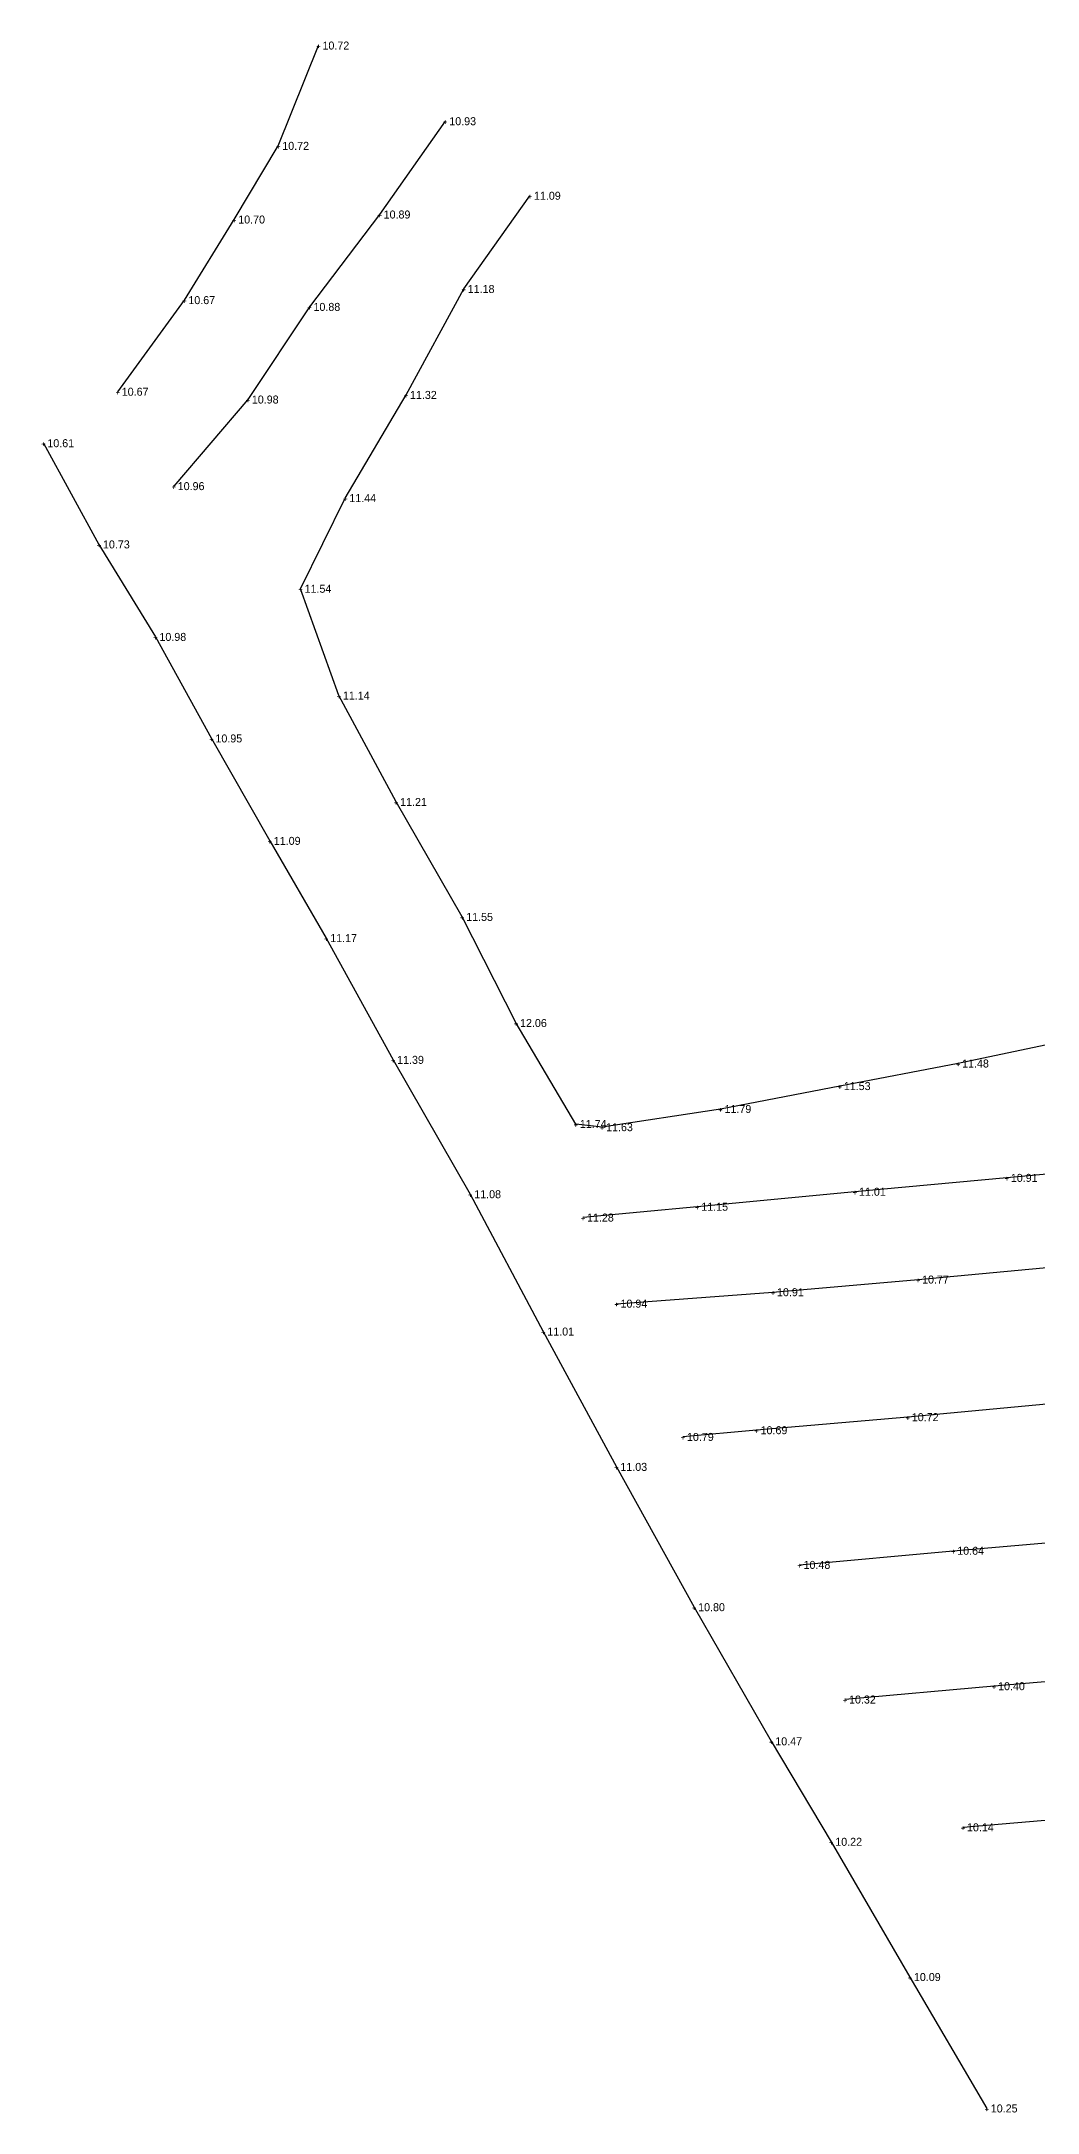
# Model space of a CAD drawing. Header units: metres. Extents: x 119225 to 119868, y 6148173 to 6148690.
# Drawn here: x 119225 to 119474, y 6148173 to 6148690 of the extents above; entities that cross this region are included whole.
import ezdxf
from ezdxf.enums import TextEntityAlignment as Align

# ---------------------------------------------------------------- set-up
doc = ezdxf.new("R2010")
doc.units = ezdxf.units.M
doc.layers.get('0').update_dxf_attribs({"linetype": 'CONTINUOUS'})
for name, color, linetype in [('TERR_ATL', 12, 'CONTINUOUS'), ('TERR_SLK', 12, 'CONTINUOUS'), ('Z_bef', 4, 'CONTINUOUS')]:
    doc.layers.add(name, color=color, linetype=linetype)
doc.styles.add('FISO', font='FISO')
doc.styles.add('ISO', font='ISO')

# ---------------------------------------------------------------- blocks, each defined once
blk = doc.blocks.new('_MPLUSZH')
at = {"color": 1, "style": 'ISO'}
blk.add_text('+', height=2, dxfattribs=at).set_placement((0, 0), align=Align.MIDDLE)
at = {"style": 'FISO'}
blk.add_attdef('PLUSHÖJD', (1, -1), '', height=2, dxfattribs=at)

msp = doc.modelspace()

# ---------------------------------------------------------------- linework, layer by layer
at = {"layer": 'TERR_ATL', "extrusion": (1.41091e-08, -2.66725e-08, 1), "flags": 128}
for points in [[(119244.07, 6148602.6), (119260.72, 6148625.49), (119273.19, 6148645.64), (119284.2, 6148664.05), (119294.25, 6148689.12)], [(119325.94, 6148670.21), (119309.54, 6148646.89), (119292, 6148623.8), (119276.59, 6148600.65), (119258.06, 6148579)], [(119654.56, 6148533.88), (119631.18, 6148525.17), (119603.17, 6148511.38), (119574.76, 6148519.76), (119550.95, 6148524.39), (119526.5, 6148532.52), (119518.64, 6148506.22), (119531.88, 6148502.15), (119556.53, 6148499.24), (119581.13, 6148495.89), (119582.27, 6148492.33), (119582.95, 6148488.34), (119584.88, 6148469.82), (119564.39, 6148465.29), (119535.38, 6148462.8), (119523.43, 6148461.62), (119512.42, 6148450.58), (119483.83, 6148440.98), (119454.15, 6148434.7), (119424.58, 6148429.06), (119394.74, 6148423.33), (119365.15, 6148418.79), (119358.57, 6148419.58), (119343.64, 6148444.82), (119330.18, 6148471.33), (119313.66, 6148500.07), (119299.35, 6148526.66), (119289.77, 6148553.35), (119300.96, 6148576.02), (119316.13, 6148601.8), (119330.56, 6148628.28), (119347.11, 6148651.58)], [(119765.17, 6148434.7), (119728.65, 6148429.92), (119706.67, 6148426.83), (119693.44, 6148425.25), (119655.23, 6148423.12), (119618.29, 6148419.91), (119579.69, 6148416.66), (119541.4, 6148412.99), (119504.43, 6148409.6), (119466.33, 6148406.12), (119428.37, 6148402.65), (119388.93, 6148398.9), (119360.38, 6148396.2)], [(119368.75, 6148374.68), (119407.87, 6148377.54), (119444.14, 6148380.7), (119481.7, 6148384.2), (119520.32, 6148387.87), (119557.99, 6148391.42), (119587.28, 6148393.92), (119625.92, 6148397.14), (119664.16, 6148400.23), (119702.43, 6148403.67), (119726.05, 6148406.27), (119754.36, 6148409.51), (119777.25, 6148412.97)], [(119785.19, 6148377.9), (119745.4, 6148374.06), (119708.67, 6148370.44), (119670.32, 6148366.89), (119632.33, 6148363.35), (119594.52, 6148359.96), (119555.72, 6148356.73), (119517.52, 6148353.15), (119478.92, 6148349.84), (119441.57, 6148346.31), (119403.77, 6148343.05), (119385.37, 6148341.37)], [(119414.51, 6148309.39), (119452.93, 6148312.92), (119490.48, 6148316.19), (119529.42, 6148319.39), (119566.9, 6148322.82), (119604.76, 6148326.31), (119642.54, 6148329.67), (119680.36, 6148333.01), (119717.98, 6148336.84), (119755.37, 6148340.06), (119792.83, 6148343.95)], [(119806.88, 6148310.16), (119767.15, 6148306.5), (119727.64, 6148302.82), (119691.89, 6148299.54), (119654.61, 6148296.13), (119616.96, 6148292.75), (119578.58, 6148289.49), (119539.27, 6148286.03), (119501.32, 6148282.36), (119463.14, 6148279.07), (119425.88, 6148275.74)], [(119455.37, 6148243.8), (119495.41, 6148247.23), (119544.82, 6148251.55), (119584.05, 6148255.15), (119623.28, 6148258.6), (119662.62, 6148261.87), (119701.69, 6148265.86), (119741.41, 6148269.41), (119779.66, 6148273.1), (119808.74, 6148275.51)]]:
    msp.add_lwpolyline(points, dxfattribs=at)
at = {"layer": 'TERR_SLK', "extrusion": (1.41091e-08, -2.66725e-08, 1), "flags": 128}
msp.add_lwpolyline([(119225.47, 6148589.73), (119239.38, 6148564.44), (119253.48, 6148541.32), (119267.49, 6148515.95), (119282.08, 6148490.35), (119296.18, 6148466.04), (119312.91, 6148435.61), (119332.19, 6148402.03), (119350.45, 6148367.71), (119368.72, 6148333.88), (119388.16, 6148298.82), (119407.45, 6148265.3), (119422.44, 6148240.18), (119442.1, 6148206.38), (119461.32, 6148173.53)], dxfattribs=at)

# ---------------------------------------------------------------- block references
at = {"layer": 'Z_bef', "extrusion": (1.41091e-08, -2.66725e-08, 1)}
ref = msp.add_blockref('_MPLUSZH', (119294.25, 6148689.12, -0.16), dxfattribs=dict(at, xscale=0.9999947511315105, yscale=0.9999947511315105, zscale=0.9999947511315105, rotation=0.0449887309207433))
ref.add_attrib('PLUSHÖJD', '10.72', (119295.25, 6148688.12, -0.16), dxfattribs={"layer": '0', "extrusion": (1.41091e-08, -2.66725e-08, 1), "height": 2, "rotation": 0.045, "style": 'FISO', "oblique": 360})
ref = msp.add_blockref('_MPLUSZH', (119325.94, 6148670.21, -0.16), dxfattribs=dict(at, xscale=0.9999947511315105, yscale=0.9999947511315105, zscale=0.9999947511315105, rotation=0.0449887309207433))
ref.add_attrib('PLUSHÖJD', '10.93', (119326.95, 6148669.21, -0.16), dxfattribs={"layer": '0', "extrusion": (1.41091e-08, -2.66725e-08, 1), "height": 2, "rotation": 0.045, "style": 'FISO', "oblique": 360})
ref = msp.add_blockref('_MPLUSZH', (119284.2, 6148664.05, -0.16), dxfattribs=dict(at, xscale=0.9999947511315105, yscale=0.9999947511315105, zscale=0.9999947511315105, rotation=0.0449887309207433))
ref.add_attrib('PLUSHÖJD', '10.72', (119285.2, 6148663.05, -0.16), dxfattribs={"layer": '0', "extrusion": (1.41091e-08, -2.66725e-08, 1), "height": 2, "rotation": 0.045, "style": 'FISO', "oblique": 360})
ref = msp.add_blockref('_MPLUSZH', (119347.11, 6148651.58, -0.16), dxfattribs=dict(at, xscale=0.9999947511315105, yscale=0.9999947511315105, zscale=0.9999947511315105, rotation=0.0449887309207433))
ref.add_attrib('PLUSHÖJD', '11.09', (119348.12, 6148650.58, -0.16), dxfattribs={"layer": '0', "extrusion": (1.41091e-08, -2.66725e-08, 1), "height": 2, "rotation": 0.045, "style": 'FISO', "oblique": 360})
ref = msp.add_blockref('_MPLUSZH', (119273.19, 6148645.64, -0.16), dxfattribs=dict(at, xscale=0.9999947511315105, yscale=0.9999947511315105, zscale=0.9999947511315105, rotation=0.0449887309207433))
ref.add_attrib('PLUSHÖJD', '10.70', (119274.19, 6148644.64, -0.16), dxfattribs={"layer": '0', "extrusion": (1.41091e-08, -2.66725e-08, 1), "height": 2, "rotation": 0.045, "style": 'FISO', "oblique": 360})
ref = msp.add_blockref('_MPLUSZH', (119309.54, 6148646.89, -0.16), dxfattribs=dict(at, xscale=0.9999947511315105, yscale=0.9999947511315105, zscale=0.9999947511315105, rotation=0.0449887309207433))
ref.add_attrib('PLUSHÖJD', '10.89', (119310.54, 6148645.89, -0.16), dxfattribs={"layer": '0', "extrusion": (1.41091e-08, -2.66725e-08, 1), "height": 2, "rotation": 0.045, "style": 'FISO', "oblique": 360})
ref = msp.add_blockref('_MPLUSZH', (119260.72, 6148625.49, -0.16), dxfattribs=dict(at, xscale=0.9999947511315105, yscale=0.9999947511315105, zscale=0.9999947511315105, rotation=0.0449887309207433))
ref.add_attrib('PLUSHÖJD', '10.67', (119261.72, 6148624.49, -0.16), dxfattribs={"layer": '0', "extrusion": (1.41091e-08, -2.66725e-08, 1), "height": 2, "rotation": 0.045, "style": 'FISO', "oblique": 360})
ref = msp.add_blockref('_MPLUSZH', (119292, 6148623.8, -0.16), dxfattribs=dict(at, xscale=0.9999947511315105, yscale=0.9999947511315105, zscale=0.9999947511315105, rotation=0.0449887309207433))
ref.add_attrib('PLUSHÖJD', '10.88', (119293, 6148622.8, -0.16), dxfattribs={"layer": '0', "extrusion": (1.41091e-08, -2.66725e-08, 1), "height": 2, "rotation": 0.045, "style": 'FISO', "oblique": 360})
ref = msp.add_blockref('_MPLUSZH', (119330.56, 6148628.28, -0.16), dxfattribs=dict(at, xscale=0.9999947511315105, yscale=0.9999947511315105, zscale=0.9999947511315105, rotation=0.0449887309207433))
ref.add_attrib('PLUSHÖJD', '11.18', (119331.56, 6148627.28, -0.16), dxfattribs={"layer": '0', "extrusion": (1.41091e-08, -2.66725e-08, 1), "height": 2, "rotation": 0.045, "style": 'FISO', "oblique": 360})
ref = msp.add_blockref('_MPLUSZH', (119244.07, 6148602.6, -0.16), dxfattribs=dict(at, xscale=0.9999947511315105, yscale=0.9999947511315105, zscale=0.9999947511315105, rotation=0.0449887309207433))
ref.add_attrib('PLUSHÖJD', '10.67', (119245.07, 6148601.6, -0.16), dxfattribs={"layer": '0', "extrusion": (1.41091e-08, -2.66725e-08, 1), "height": 2, "rotation": 0.045, "style": 'FISO', "oblique": 360})
ref = msp.add_blockref('_MPLUSZH', (119276.59, 6148600.65, -0.16), dxfattribs=dict(at, xscale=0.9999947511315105, yscale=0.9999947511315105, zscale=0.9999947511315105, rotation=0.0449887309207433))
ref.add_attrib('PLUSHÖJD', '10.98', (119277.59, 6148599.65, -0.16), dxfattribs={"layer": '0', "extrusion": (1.41091e-08, -2.66725e-08, 1), "height": 2, "rotation": 0.045, "style": 'FISO', "oblique": 360})
ref = msp.add_blockref('_MPLUSZH', (119316.13, 6148601.8, -0.16), dxfattribs=dict(at, xscale=0.9999947511315105, yscale=0.9999947511315105, zscale=0.9999947511315105, rotation=0.0449887309207433))
ref.add_attrib('PLUSHÖJD', '11.32', (119317.13, 6148600.8, -0.16), dxfattribs={"layer": '0', "extrusion": (1.41091e-08, -2.66725e-08, 1), "height": 2, "rotation": 0.045, "style": 'FISO', "oblique": 360})
ref = msp.add_blockref('_MPLUSZH', (119225.47, 6148589.73, -0.16), dxfattribs=dict(at, xscale=0.9999947511315105, yscale=0.9999947511315105, zscale=0.9999947511315105, rotation=0.0449887309207433))
ref.add_attrib('PLUSHÖJD', '10.61', (119226.47, 6148588.73, -0.16), dxfattribs={"layer": '0', "extrusion": (1.41091e-08, -2.66725e-08, 1), "height": 2, "rotation": 0.045, "style": 'FISO', "oblique": 360})
ref = msp.add_blockref('_MPLUSZH', (119258.06, 6148579, -0.16), dxfattribs=dict(at, xscale=0.9999947511315105, yscale=0.9999947511315105, zscale=0.9999947511315105, rotation=0.0449887309207433))
ref.add_attrib('PLUSHÖJD', '10.96', (119259.06, 6148578, -0.16), dxfattribs={"layer": '0', "extrusion": (1.41091e-08, -2.66725e-08, 1), "height": 2, "rotation": 0.045, "style": 'FISO', "oblique": 360})
ref = msp.add_blockref('_MPLUSZH', (119300.96, 6148576.02, -0.16), dxfattribs=dict(at, xscale=0.9999947511315105, yscale=0.9999947511315105, zscale=0.9999947511315105, rotation=0.0449887309207433))
ref.add_attrib('PLUSHÖJD', '11.44', (119301.96, 6148575.02, -0.16), dxfattribs={"layer": '0', "extrusion": (1.41091e-08, -2.66725e-08, 1), "height": 2, "rotation": 0.045, "style": 'FISO', "oblique": 360})
ref = msp.add_blockref('_MPLUSZH', (119239.38, 6148564.44, -0.16), dxfattribs=dict(at, xscale=0.9999947511315105, yscale=0.9999947511315105, zscale=0.9999947511315105, rotation=0.0449887309207433))
ref.add_attrib('PLUSHÖJD', '10.73', (119240.38, 6148563.44, -0.16), dxfattribs={"layer": '0', "extrusion": (1.41091e-08, -2.66725e-08, 1), "height": 2, "rotation": 0.045, "style": 'FISO', "oblique": 360})
ref = msp.add_blockref('_MPLUSZH', (119289.77, 6148553.35, -0.16), dxfattribs=dict(at, xscale=0.9999947511315105, yscale=0.9999947511315105, zscale=0.9999947511315105, rotation=0.0449887309207433))
ref.add_attrib('PLUSHÖJD', '11.54', (119290.77, 6148552.35, -0.16), dxfattribs={"layer": '0', "extrusion": (1.41091e-08, -2.66725e-08, 1), "height": 2, "rotation": 0.045, "style": 'FISO', "oblique": 360})
ref = msp.add_blockref('_MPLUSZH', (119253.48, 6148541.32, -0.16), dxfattribs=dict(at, xscale=0.9999947511315105, yscale=0.9999947511315105, zscale=0.9999947511315105, rotation=0.0449887309207433))
ref.add_attrib('PLUSHÖJD', '10.98', (119254.49, 6148540.32, -0.16), dxfattribs={"layer": '0', "extrusion": (1.41091e-08, -2.66725e-08, 1), "height": 2, "rotation": 0.045, "style": 'FISO', "oblique": 360})
ref = msp.add_blockref('_MPLUSZH', (119299.35, 6148526.66, -0.16), dxfattribs=dict(at, xscale=0.9999947511315105, yscale=0.9999947511315105, zscale=0.9999947511315105, rotation=0.0449887309207433))
ref.add_attrib('PLUSHÖJD', '11.14', (119300.35, 6148525.66, -0.16), dxfattribs={"layer": '0', "extrusion": (1.41091e-08, -2.66725e-08, 1), "height": 2, "rotation": 0.045, "style": 'FISO', "oblique": 360})
ref = msp.add_blockref('_MPLUSZH', (119267.49, 6148515.95, -0.16), dxfattribs=dict(at, xscale=0.9999947511315105, yscale=0.9999947511315105, zscale=0.9999947511315105, rotation=0.0449887309207433))
ref.add_attrib('PLUSHÖJD', '10.95', (119268.49, 6148514.95, -0.16), dxfattribs={"layer": '0', "extrusion": (1.41091e-08, -2.66725e-08, 1), "height": 2, "rotation": 0.045, "style": 'FISO', "oblique": 360})
ref = msp.add_blockref('_MPLUSZH', (119313.66, 6148500.07, -0.16), dxfattribs=dict(at, xscale=0.9999947511315105, yscale=0.9999947511315105, zscale=0.9999947511315105, rotation=0.0449887309207433))
ref.add_attrib('PLUSHÖJD', '11.21', (119314.66, 6148499.07, -0.16), dxfattribs={"layer": '0', "extrusion": (1.41091e-08, -2.66725e-08, 1), "height": 2, "rotation": 0.045, "style": 'FISO', "oblique": 360})
ref = msp.add_blockref('_MPLUSZH', (119282.08, 6148490.35, -0.16), dxfattribs=dict(at, xscale=0.9999947511315105, yscale=0.9999947511315105, zscale=0.9999947511315105, rotation=0.0449887309207433))
ref.add_attrib('PLUSHÖJD', '11.09', (119283.08, 6148489.35, -0.16), dxfattribs={"layer": '0', "extrusion": (1.41091e-08, -2.66725e-08, 1), "height": 2, "rotation": 0.045, "style": 'FISO', "oblique": 360})
ref = msp.add_blockref('_MPLUSZH', (119330.18, 6148471.33, -0.16), dxfattribs=dict(at, xscale=0.9999947511315105, yscale=0.9999947511315105, zscale=0.9999947511315105, rotation=0.0449887309207433))
ref.add_attrib('PLUSHÖJD', '11.55', (119331.18, 6148470.33, -0.16), dxfattribs={"layer": '0', "extrusion": (1.41091e-08, -2.66725e-08, 1), "height": 2, "rotation": 0.045, "style": 'FISO', "oblique": 360})
ref = msp.add_blockref('_MPLUSZH', (119296.18, 6148466.04, -0.16), dxfattribs=dict(at, xscale=0.9999947511315105, yscale=0.9999947511315105, zscale=0.9999947511315105, rotation=0.0449887309207433))
ref.add_attrib('PLUSHÖJD', '11.17', (119297.18, 6148465.04, -0.16), dxfattribs={"layer": '0', "extrusion": (1.41091e-08, -2.66725e-08, 1), "height": 2, "rotation": 0.045, "style": 'FISO', "oblique": 360})
ref = msp.add_blockref('_MPLUSZH', (119343.64, 6148444.82, -0.16), dxfattribs=dict(at, xscale=0.9999947511315105, yscale=0.9999947511315105, zscale=0.9999947511315105, rotation=0.0449887309207433))
ref.add_attrib('PLUSHÖJD', '12.06', (119344.64, 6148443.82, -0.16), dxfattribs={"layer": '0', "extrusion": (1.41091e-08, -2.66725e-08, 1), "height": 2, "rotation": 0.045, "style": 'FISO', "oblique": 360})
ref = msp.add_blockref('_MPLUSZH', (119312.91, 6148435.61, -0.16), dxfattribs=dict(at, xscale=0.9999947511315105, yscale=0.9999947511315105, zscale=0.9999947511315105, rotation=0.0449887309207433))
ref.add_attrib('PLUSHÖJD', '11.39', (119313.91, 6148434.61, -0.16), dxfattribs={"layer": '0', "extrusion": (1.41091e-08, -2.66725e-08, 1), "height": 2, "rotation": 0.045, "style": 'FISO', "oblique": 360})
ref = msp.add_blockref('_MPLUSZH', (119454.15, 6148434.7, -0.16), dxfattribs=dict(at, xscale=0.9999947511315105, yscale=0.9999947511315105, zscale=0.9999947511315105, rotation=0.0449887309207433))
ref.add_attrib('PLUSHÖJD', '11.48', (119455.15, 6148433.7, -0.16), dxfattribs={"layer": '0', "extrusion": (1.41091e-08, -2.66725e-08, 1), "height": 2, "rotation": 0.045, "style": 'FISO', "oblique": 360})
ref = msp.add_blockref('_MPLUSZH', (119424.58, 6148429.06, -0.16), dxfattribs=dict(at, xscale=0.9999947511315105, yscale=0.9999947511315105, zscale=0.9999947511315105, rotation=0.0449887309207433))
ref.add_attrib('PLUSHÖJD', '11.53', (119425.58, 6148428.06, -0.16), dxfattribs={"layer": '0', "extrusion": (1.41091e-08, -2.66725e-08, 1), "height": 2, "rotation": 0.045, "style": 'FISO', "oblique": 360})
ref = msp.add_blockref('_MPLUSZH', (119394.74, 6148423.33, -0.16), dxfattribs=dict(at, xscale=0.9999947511315105, yscale=0.9999947511315105, zscale=0.9999947511315105, rotation=0.0449887309207433))
ref.add_attrib('PLUSHÖJD', '11.79', (119395.75, 6148422.33, -0.16), dxfattribs={"layer": '0', "extrusion": (1.41091e-08, -2.66725e-08, 1), "height": 2, "rotation": 0.045, "style": 'FISO', "oblique": 360})
ref = msp.add_blockref('_MPLUSZH', (119358.57, 6148419.58, -0.16), dxfattribs=dict(at, xscale=0.9999947511315105, yscale=0.9999947511315105, zscale=0.9999947511315105, rotation=0.0449887309207433))
ref.add_attrib('PLUSHÖJD', '11.74', (119359.58, 6148418.59, -0.16), dxfattribs={"layer": '0', "extrusion": (1.41091e-08, -2.66725e-08, 1), "height": 2, "rotation": 0.045, "style": 'FISO', "oblique": 360})
ref = msp.add_blockref('_MPLUSZH', (119365.15, 6148418.79, -0.16), dxfattribs=dict(at, xscale=0.9999947511315105, yscale=0.9999947511315105, zscale=0.9999947511315105, rotation=0.0449887309207433))
ref.add_attrib('PLUSHÖJD', '11.63', (119366.15, 6148417.79, -0.16), dxfattribs={"layer": '0', "extrusion": (1.41091e-08, -2.66725e-08, 1), "height": 2, "rotation": 0.045, "style": 'FISO', "oblique": 360})
ref = msp.add_blockref('_MPLUSZH', (119332.19, 6148402.03, -0.16), dxfattribs=dict(at, xscale=0.9999947511315105, yscale=0.9999947511315105, zscale=0.9999947511315105, rotation=0.0449887309207433))
ref.add_attrib('PLUSHÖJD', '11.08', (119333.19, 6148401.03, -0.16), dxfattribs={"layer": '0', "extrusion": (1.41091e-08, -2.66725e-08, 1), "height": 2, "rotation": 0.045, "style": 'FISO', "oblique": 360})
ref = msp.add_blockref('_MPLUSZH', (119428.37, 6148402.65, -0.16), dxfattribs=dict(at, xscale=0.9999947511315105, yscale=0.9999947511315105, zscale=0.9999947511315105, rotation=0.0449887309207433))
ref.add_attrib('PLUSHÖJD', '11.01', (119429.37, 6148401.65, -0.16), dxfattribs={"layer": '0', "extrusion": (1.41091e-08, -2.66725e-08, 1), "height": 2, "rotation": 0.045, "style": 'FISO', "oblique": 360})
ref = msp.add_blockref('_MPLUSZH', (119466.33, 6148406.12, -0.16), dxfattribs=dict(at, xscale=0.9999947511315105, yscale=0.9999947511315105, zscale=0.9999947511315105, rotation=0.0449887309207433))
ref.add_attrib('PLUSHÖJD', '10.91', (119467.33, 6148405.12, -0.16), dxfattribs={"layer": '0', "extrusion": (1.41091e-08, -2.66725e-08, 1), "height": 2, "rotation": 0.045, "style": 'FISO', "oblique": 360})
ref = msp.add_blockref('_MPLUSZH', (119360.38, 6148396.2, -0.16), dxfattribs=dict(at, xscale=0.9999947511315105, yscale=0.9999947511315105, zscale=0.9999947511315105, rotation=0.0449887309207433))
ref.add_attrib('PLUSHÖJD', '11.28', (119361.38, 6148395.2, -0.16), dxfattribs={"layer": '0', "extrusion": (1.41091e-08, -2.66725e-08, 1), "height": 2, "rotation": 0.045, "style": 'FISO', "oblique": 360})
ref = msp.add_blockref('_MPLUSZH', (119388.93, 6148398.9, -0.16), dxfattribs=dict(at, xscale=0.9999947511315105, yscale=0.9999947511315105, zscale=0.9999947511315105, rotation=0.0449887309207433))
ref.add_attrib('PLUSHÖJD', '11.15', (119389.94, 6148397.9, -0.16), dxfattribs={"layer": '0', "extrusion": (1.41091e-08, -2.66725e-08, 1), "height": 2, "rotation": 0.045, "style": 'FISO', "oblique": 360})
ref = msp.add_blockref('_MPLUSZH', (119444.14, 6148380.7, -0.16), dxfattribs=dict(at, xscale=0.9999947511315105, yscale=0.9999947511315105, zscale=0.9999947511315105, rotation=0.0449887309207433))
ref.add_attrib('PLUSHÖJD', '10.77', (119445.14, 6148379.7, -0.16), dxfattribs={"layer": '0', "extrusion": (1.41091e-08, -2.66725e-08, 1), "height": 2, "rotation": 0.045, "style": 'FISO', "oblique": 360})
ref = msp.add_blockref('_MPLUSZH', (119407.87, 6148377.54, -0.16), dxfattribs=dict(at, xscale=0.9999947511315105, yscale=0.9999947511315105, zscale=0.9999947511315105, rotation=0.0449887309207433))
ref.add_attrib('PLUSHÖJD', '10.91', (119408.87, 6148376.54, -0.16), dxfattribs={"layer": '0', "extrusion": (1.41091e-08, -2.66725e-08, 1), "height": 2, "rotation": 0.045, "style": 'FISO', "oblique": 360})
ref = msp.add_blockref('_MPLUSZH', (119368.75, 6148374.68, -0.16), dxfattribs=dict(at, xscale=0.9999947511315105, yscale=0.9999947511315105, zscale=0.9999947511315105, rotation=0.0449887309207433))
ref.add_attrib('PLUSHÖJD', '10.94', (119369.75, 6148373.68, -0.16), dxfattribs={"layer": '0', "extrusion": (1.41091e-08, -2.66725e-08, 1), "height": 2, "rotation": 0.045, "style": 'FISO', "oblique": 360})
ref = msp.add_blockref('_MPLUSZH', (119350.45, 6148367.71, -0.16), dxfattribs=dict(at, xscale=0.9999947511315105, yscale=0.9999947511315105, zscale=0.9999947511315105, rotation=0.0449887309207433))
ref.add_attrib('PLUSHÖJD', '11.01', (119351.45, 6148366.71, -0.16), dxfattribs={"layer": '0', "extrusion": (1.41091e-08, -2.66725e-08, 1), "height": 2, "rotation": 0.045, "style": 'FISO', "oblique": 360})
ref = msp.add_blockref('_MPLUSZH', (119441.57, 6148346.31, -0.16), dxfattribs=dict(at, xscale=0.9999947511315105, yscale=0.9999947511315105, zscale=0.9999947511315105, rotation=0.0449887309207433))
ref.add_attrib('PLUSHÖJD', '10.72', (119442.57, 6148345.31, -0.16), dxfattribs={"layer": '0', "extrusion": (1.41091e-08, -2.66725e-08, 1), "height": 2, "rotation": 0.045, "style": 'FISO', "oblique": 360})
ref = msp.add_blockref('_MPLUSZH', (119385.37, 6148341.37, -0.16), dxfattribs=dict(at, xscale=0.9999947511315105, yscale=0.9999947511315105, zscale=0.9999947511315105, rotation=0.0449887309207433))
ref.add_attrib('PLUSHÖJD', '10.79', (119386.37, 6148340.37, -0.16), dxfattribs={"layer": '0', "extrusion": (1.41091e-08, -2.66725e-08, 1), "height": 2, "rotation": 0.045, "style": 'FISO', "oblique": 360})
ref = msp.add_blockref('_MPLUSZH', (119403.77, 6148343.05, -0.16), dxfattribs=dict(at, xscale=0.9999947511315105, yscale=0.9999947511315105, zscale=0.9999947511315105, rotation=0.0449887309207433))
ref.add_attrib('PLUSHÖJD', '10.69', (119404.77, 6148342.05, -0.16), dxfattribs={"layer": '0', "extrusion": (1.41091e-08, -2.66725e-08, 1), "height": 2, "rotation": 0.045, "style": 'FISO', "oblique": 360})
ref = msp.add_blockref('_MPLUSZH', (119368.72, 6148333.88, -0.16), dxfattribs=dict(at, xscale=0.9999947511315105, yscale=0.9999947511315105, zscale=0.9999947511315105, rotation=0.0449887309207433))
ref.add_attrib('PLUSHÖJD', '11.03', (119369.72, 6148332.88, -0.16), dxfattribs={"layer": '0', "extrusion": (1.41091e-08, -2.66725e-08, 1), "height": 2, "rotation": 0.045, "style": 'FISO', "oblique": 360})
ref = msp.add_blockref('_MPLUSZH', (119414.51, 6148309.39, -0.16), dxfattribs=dict(at, xscale=0.9999947511315105, yscale=0.9999947511315105, zscale=0.9999947511315105, rotation=0.0449887309207433))
ref.add_attrib('PLUSHÖJD', '10.48', (119415.51, 6148308.39, -0.16), dxfattribs={"layer": '0', "extrusion": (1.41091e-08, -2.66725e-08, 1), "height": 2, "rotation": 0.045, "style": 'FISO', "oblique": 360})
ref = msp.add_blockref('_MPLUSZH', (119452.93, 6148312.92, -0.16), dxfattribs=dict(at, xscale=0.9999947511315105, yscale=0.9999947511315105, zscale=0.9999947511315105, rotation=0.0449887309207433))
ref.add_attrib('PLUSHÖJD', '10.64', (119453.93, 6148311.92, -0.16), dxfattribs={"layer": '0', "extrusion": (1.41091e-08, -2.66725e-08, 1), "height": 2, "rotation": 0.045, "style": 'FISO', "oblique": 360})
ref = msp.add_blockref('_MPLUSZH', (119388.16, 6148298.82, -0.16), dxfattribs=dict(at, xscale=0.9999947511315105, yscale=0.9999947511315105, zscale=0.9999947511315105, rotation=0.0449887309207433))
ref.add_attrib('PLUSHÖJD', '10.80', (119389.16, 6148297.82, -0.16), dxfattribs={"layer": '0', "extrusion": (1.41091e-08, -2.66725e-08, 1), "height": 2, "rotation": 0.045, "style": 'FISO', "oblique": 360})
ref = msp.add_blockref('_MPLUSZH', (119463.14, 6148279.07, -0.16), dxfattribs=dict(at, xscale=0.9999947511315105, yscale=0.9999947511315105, zscale=0.9999947511315105, rotation=0.0449887309207433))
ref.add_attrib('PLUSHÖJD', '10.40', (119464.14, 6148278.07, -0.16), dxfattribs={"layer": '0', "extrusion": (1.41091e-08, -2.66725e-08, 1), "height": 2, "rotation": 0.045, "style": 'FISO', "oblique": 360})
ref = msp.add_blockref('_MPLUSZH', (119425.88, 6148275.74, -0.16), dxfattribs=dict(at, xscale=0.9999947511315105, yscale=0.9999947511315105, zscale=0.9999947511315105, rotation=0.0449887309207433))
ref.add_attrib('PLUSHÖJD', '10.32', (119426.88, 6148274.74, -0.16), dxfattribs={"layer": '0', "extrusion": (1.41091e-08, -2.66725e-08, 1), "height": 2, "rotation": 0.045, "style": 'FISO', "oblique": 360})
ref = msp.add_blockref('_MPLUSZH', (119407.45, 6148265.3, -0.16), dxfattribs=dict(at, xscale=0.9999947511315105, yscale=0.9999947511315105, zscale=0.9999947511315105, rotation=0.0449887309207433))
ref.add_attrib('PLUSHÖJD', '10.47', (119408.45, 6148264.3, -0.16), dxfattribs={"layer": '0', "extrusion": (1.41091e-08, -2.66725e-08, 1), "height": 2, "rotation": 0.045, "style": 'FISO', "oblique": 360})
ref = msp.add_blockref('_MPLUSZH', (119455.37, 6148243.8, -0.16), dxfattribs=dict(at, xscale=0.9999947511315105, yscale=0.9999947511315105, zscale=0.9999947511315105, rotation=0.0449887309207433))
ref.add_attrib('PLUSHÖJD', '10.14', (119456.37, 6148242.8, -0.16), dxfattribs={"layer": '0', "extrusion": (1.41091e-08, -2.66725e-08, 1), "height": 2, "rotation": 0.045, "style": 'FISO', "oblique": 360})
ref = msp.add_blockref('_MPLUSZH', (119422.44, 6148240.18, -0.16), dxfattribs=dict(at, xscale=0.9999947511315105, yscale=0.9999947511315105, zscale=0.9999947511315105, rotation=0.0449887309207433))
ref.add_attrib('PLUSHÖJD', '10.22', (119423.44, 6148239.18, -0.16), dxfattribs={"layer": '0', "extrusion": (1.41091e-08, -2.66725e-08, 1), "height": 2, "rotation": 0.045, "style": 'FISO', "oblique": 360})
ref = msp.add_blockref('_MPLUSZH', (119442.1, 6148206.38, -0.16), dxfattribs=dict(at, xscale=0.9999947511315105, yscale=0.9999947511315105, zscale=0.9999947511315105, rotation=0.0449887309207433))
ref.add_attrib('PLUSHÖJD', '10.09', (119443.1, 6148205.38, -0.16), dxfattribs={"layer": '0', "extrusion": (1.41091e-08, -2.66725e-08, 1), "height": 2, "rotation": 0.045, "style": 'FISO', "oblique": 360})
ref = msp.add_blockref('_MPLUSZH', (119461.32, 6148173.53, -0.16), dxfattribs=dict(at, xscale=0.9999947511315105, yscale=0.9999947511315105, zscale=0.9999947511315105, rotation=0.0449887309207433))
ref.add_attrib('PLUSHÖJD', '10.25', (119462.32, 6148172.54, -0.16), dxfattribs={"layer": '0', "extrusion": (1.41091e-08, -2.66725e-08, 1), "height": 2, "rotation": 0.045, "style": 'FISO', "oblique": 360})

doc.saveas('drawing.dxf')
